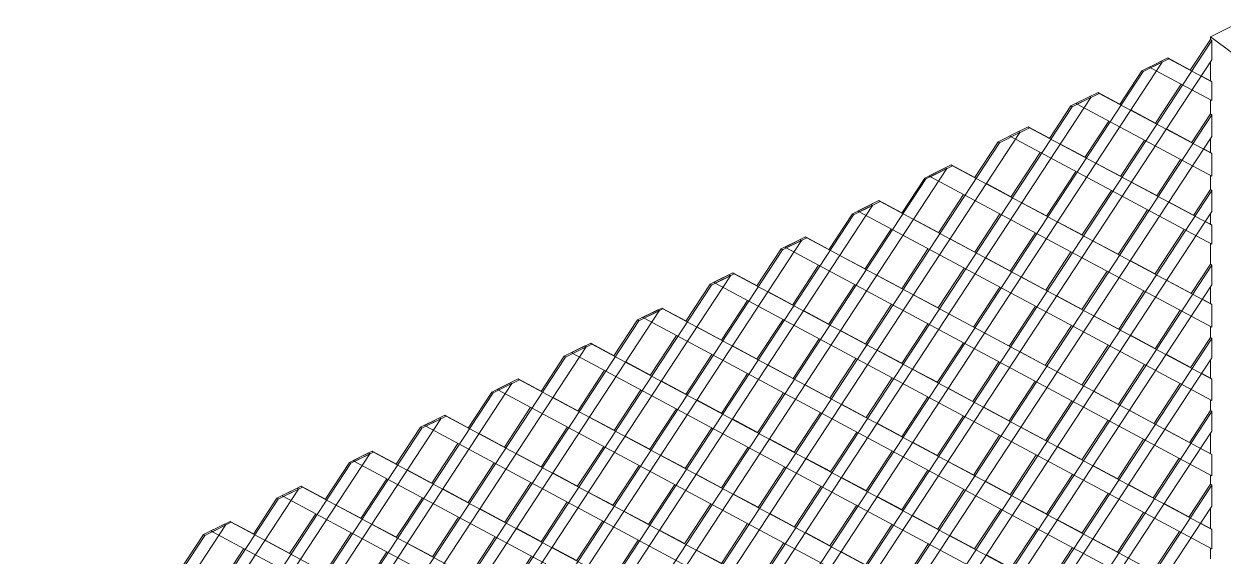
# Model space of a CAD drawing. Header units: metres. Extents: x 63 to 378, y -27 to 78.
# Drawn here: x 322.218 to 324.009, y 5.141 to 5.936 of the extents above; entities that cross this region are included whole.
import ezdxf

# ---------------------------------------------------------------- set-up
doc = ezdxf.new("R2010")
doc.units = ezdxf.units.M
doc.layers.add('M-EQPM', color=7, linetype='Continuous', lineweight=18)

# ---------------------------------------------------------------- blocks, each defined once
blk = doc.blocks.new('C_S_L_Torre - Baltimore CPSC-0817-08L - C_S_L_Torre - Baltimore CPSC-0817-08L-2352271-3D BOMBAS')
at = {"layer": 'M-EQPM'}
for p, q in [((-53.2407, 5.9362), (-53.2795, 5.917)), ((-53.2776, 5.9117), (-54.3644, 4.256)), ((-53.3096, 5.8672), (-53.2795, 5.9131)), ((-53.2795, 5.917), (-49.9242, 3.4378)), ((-53.2795, 5.9131), (-53.2795, 5.917)), ((-53.2795, 5.9131), (-53.2776, 5.9117)), ((-53.2776, 5.8827), (-53.2776, 5.9117)), ((-54.3998, 4.2821), (-53.3516, 5.879)), ((-54.3516, 4.2465), (-53.2776, 5.8827)), ((-53.3535, 5.8804), (-53.3817, 5.8665)), ((-53.3798, 5.8651), (-53.3516, 5.879)), ((-53.3432, 5.8855), (-53.3706, 5.872)), ((-53.3687, 5.8706), (-53.3413, 5.8841)), ((-53.3516, 5.879), (-53.3535, 5.8804)), ((-53.3413, 5.8841), (-53.3432, 5.8855)), ((-53.3432, 5.8855), (-53.3094, 5.8675)), ((-53.2776, 5.85), (-53.3413, 5.8841)), ((-53.2795, 5.851), (-53.2795, 5.8798)), ((-53.3798, 5.8651), (-54.4127, 4.2916)), ((-53.4147, 5.8163), (-53.3817, 5.8665)), ((-53.3817, 5.8665), (-53.3798, 5.8651)), ((-53.3706, 5.872), (-53.3687, 5.8706)), ((-53.3687, 5.8706), (-53.2776, 5.8219)), ((-53.2933, 5.8589), (-53.2795, 5.8514)), ((-53.3616, 5.788), (-53.3233, 5.8463)), ((-53.2795, 5.8514), (-53.2776, 5.85)), ((-53.2776, 5.8219), (-53.2776, 5.85)), ((-54.4481, 4.3178), (-53.4577, 5.8266)), ((-53.4596, 5.828), (-53.4878, 5.8141)), ((-53.4859, 5.8127), (-53.4577, 5.8266)), ((-53.4472, 5.8341), (-53.48, 5.8179)), ((-53.4782, 5.8165), (-53.4453, 5.8327)), ((-53.4577, 5.8266), (-53.4596, 5.828)), ((-53.4453, 5.8327), (-53.4472, 5.8341)), ((-53.4472, 5.8341), (-53.4145, 5.8166)), ((-53.2776, 5.743), (-53.4453, 5.8327)), ((-53.2795, 5.802), (-53.2795, 5.8229)), ((-53.4859, 5.8127), (-54.4609, 4.3273)), ((-53.5197, 5.7655), (-53.4878, 5.8141)), ((-53.4878, 5.8141), (-53.4859, 5.8127)), ((-53.48, 5.8179), (-53.4782, 5.8165)), ((-53.4782, 5.8165), (-53.2776, 5.7092)), ((-53.3983, 5.808), (-53.3614, 5.7882)), ((-53.3076, 5.7591), (-53.2795, 5.802)), ((-53.2795, 5.802), (-53.2776, 5.8006)), ((-53.2776, 5.8006), (-54.3153, 4.2197)), ((-53.4667, 5.7371), (-53.4311, 5.7913)), ((-53.2776, 5.7685), (-53.2776, 5.8006)), ((-53.9912, 5.123), (-53.5638, 5.7742)), ((-53.9912, 4.6813), (-53.2776, 5.7685)), ((-53.5657, 5.7756), (-53.5961, 5.7605)), ((-53.5942, 5.7591), (-53.5638, 5.7742)), ((-53.5512, 5.7827), (-53.5786, 5.7692)), ((-53.5786, 5.7692), (-53.5767, 5.7678)), ((-53.5767, 5.7678), (-53.5493, 5.7813)), ((-53.5767, 5.7678), (-53.2776, 5.6078)), ((-53.5638, 5.7742), (-53.5657, 5.7756)), ((-53.5493, 5.7813), (-53.5512, 5.7827)), ((-53.5512, 5.7827), (-53.5195, 5.7658)), ((-53.2776, 5.6359), (-53.5493, 5.7813)), ((-53.3452, 5.7796), (-53.3074, 5.7594)), ((-53.2795, 5.744), (-53.2795, 5.7657)), ((-53.5942, 5.7591), (-54.5102, 4.3637)), ((-53.6313, 5.7069), (-53.5961, 5.7605)), ((-53.5961, 5.7605), (-53.5942, 5.7591)), ((-53.5033, 5.7571), (-53.4665, 5.7374)), ((-53.4136, 5.7087), (-53.378, 5.7629)), ((-53.2899, 5.75), (-53.2795, 5.7444)), ((-53.5772, 5.6779), (-53.5334, 5.7447)), ((-53.3596, 5.6798), (-53.324, 5.7341)), ((-53.2776, 5.743), (-53.2795, 5.7444)), ((-53.2776, 5.7092), (-53.2776, 5.743)), ((-53.9912, 5.2351), (-53.6727, 5.7204)), ((-53.6746, 5.7218), (-53.7058, 5.7064)), ((-53.7039, 5.705), (-53.6727, 5.7204)), ((-53.6661, 5.7259), (-53.699, 5.7097)), ((-53.6971, 5.7083), (-53.6643, 5.7245)), ((-53.6727, 5.7204), (-53.6746, 5.7218)), ((-53.6643, 5.7245), (-53.6661, 5.7259)), ((-53.6661, 5.7259), (-53.6311, 5.7072)), ((-53.2776, 5.5176), (-53.6643, 5.7245)), ((-53.5241, 5.6496), (-53.4803, 5.7163)), ((-53.4503, 5.7287), (-53.4134, 5.709)), ((-53.7039, 5.705), (-54.5601, 4.4006)), ((-53.7401, 5.654), (-53.7058, 5.7064)), ((-53.7058, 5.7064), (-53.7039, 5.705)), ((-53.699, 5.7097), (-53.6971, 5.7083)), ((-53.6971, 5.7083), (-53.2776, 5.4838)), ((-53.6138, 5.698), (-53.577, 5.6782)), ((-53.3972, 5.7004), (-53.3594, 5.6801)), ((-53.2795, 5.6891), (-53.2795, 5.7102)), ((-53.2776, 5.6878), (-54.2654, 4.1828)), ((-53.6853, 5.6247), (-53.6477, 5.6819)), ((-53.4711, 5.6212), (-53.4273, 5.6879)), ((-53.3048, 5.6505), (-53.2795, 5.6891)), ((-53.2795, 5.6891), (-53.2776, 5.6878)), ((-53.2776, 5.6564), (-53.2776, 5.6878)), ((-54.5957, 4.4284), (-53.7836, 5.6655)), ((-53.7855, 5.6669), (-53.8137, 5.653)), ((-53.8118, 5.6516), (-53.7836, 5.6655)), ((-53.7741, 5.6726), (-53.8053, 5.6572)), ((-53.8034, 5.6558), (-53.7722, 5.6712)), ((-53.7836, 5.6655), (-53.7855, 5.6669)), ((-53.7722, 5.6712), (-53.7741, 5.6726)), ((-53.7741, 5.6726), (-53.7399, 5.6543)), ((-53.2776, 5.4065), (-53.7722, 5.6712)), ((-53.5608, 5.6696), (-53.5239, 5.6498)), ((-53.4171, 5.5923), (-53.3733, 5.659)), ((-53.3418, 5.6707), (-53.3046, 5.6508)), ((-53.8118, 5.6516), (-54.6092, 4.4369)), ((-53.9912, 4.5692), (-53.2776, 5.6564)), ((-53.8489, 5.5994), (-53.8137, 5.653)), ((-53.8137, 5.653), (-53.8118, 5.6516)), ((-53.8053, 5.6572), (-53.8034, 5.6558)), ((-53.8034, 5.6558), (-53.2776, 5.3744)), ((-53.7223, 5.6448), (-53.6851, 5.625)), ((-53.6312, 5.5957), (-53.5936, 5.6529)), ((-53.5078, 5.6412), (-53.4709, 5.6215)), ((-53.2873, 5.6416), (-53.2795, 5.6373)), ((-53.2795, 5.637), (-53.2795, 5.6535)), ((-53.7949, 5.5705), (-53.7557, 5.6303)), ((-53.5781, 5.5673), (-53.5405, 5.6245)), ((-53.3623, 5.563), (-53.3185, 5.6297)), ((-53.2776, 5.6359), (-53.2795, 5.6373)), ((-53.2776, 5.6078), (-53.2776, 5.6359)), ((-54.6446, 4.463), (-53.8897, 5.6131)), ((-53.8916, 5.6145), (-53.9198, 5.6006)), ((-53.9179, 5.5992), (-53.8897, 5.6131)), ((-53.8837, 5.6184), (-53.9142, 5.6034)), ((-53.9123, 5.602), (-53.8819, 5.617)), ((-53.8897, 5.6131), (-53.8916, 5.6145)), ((-53.8819, 5.617), (-53.8837, 5.6184)), ((-53.8837, 5.6184), (-53.8487, 5.5997)), ((-53.2776, 5.2937), (-53.8819, 5.617)), ((-53.6678, 5.6157), (-53.631, 5.596)), ((-53.4547, 5.6128), (-53.4169, 5.5926)), ((-53.2795, 5.5777), (-53.2795, 5.609)), ((-53.9179, 5.5992), (-54.6575, 4.4725)), ((-53.9561, 5.5453), (-53.9198, 5.6006)), ((-53.9198, 5.6006), (-53.9179, 5.5992)), ((-53.9142, 5.6034), (-53.9123, 5.602)), ((-53.9123, 5.602), (-53.2776, 5.2623)), ((-53.8326, 5.591), (-53.7948, 5.5708)), ((-53.7401, 5.5412), (-53.7009, 5.6009)), ((-53.6148, 5.5873), (-53.5779, 5.5676)), ((-53.5251, 5.5389), (-53.4875, 5.5962)), ((-53.2776, 5.5763), (-54.2161, 4.1464)), ((-53.9031, 5.5169), (-53.8642, 5.5762)), ((-53.686, 5.5122), (-53.6467, 5.5719)), ((-53.3992, 5.5831), (-53.3621, 5.5632)), ((-53.3081, 5.534), (-53.2795, 5.5777)), ((-53.2795, 5.5777), (-53.2776, 5.5763)), ((-53.2776, 5.5472), (-53.2776, 5.5763)), ((-54.6929, 4.4987), (-53.9958, 5.5607)), ((-53.9977, 5.5621), (-54.0259, 5.5481)), ((-54.024, 5.5467), (-53.9958, 5.5607)), ((-53.9921, 5.5649), (-54.0203, 5.5509)), ((-54.0203, 5.5509), (-54.0184, 5.5495)), ((-54.0184, 5.5495), (-53.9902, 5.5635)), ((-53.9958, 5.5607), (-53.9977, 5.5621)), ((-53.9902, 5.5635), (-53.9921, 5.5649)), ((-53.9912, 5.5644), (-53.9559, 5.5455)), ((-53.2776, 5.1822), (-53.9902, 5.5635)), ((-53.7771, 5.5613), (-53.7399, 5.5414)), ((-53.5617, 5.5589), (-53.5249, 5.5392)), ((-53.4711, 5.51), (-53.4335, 5.5673)), ((-53.3448, 5.554), (-53.3079, 5.5343)), ((-54.024, 5.5467), (-54.7057, 4.5082)), ((-54.2033, 4.1369), (-53.2776, 5.5472)), ((-54.0622, 5.4928), (-54.0259, 5.5481)), ((-54.0259, 5.5481), (-54.024, 5.5467)), ((-54.0184, 5.5495), (-53.2776, 5.1531)), ((-53.9398, 5.5369), (-53.9029, 5.5172)), ((-53.8491, 5.488), (-53.8102, 5.5473)), ((-53.6329, 5.4838), (-53.5937, 5.5436)), ((-53.4163, 5.4807), (-53.3787, 5.5379)), ((-53.2795, 5.5186), (-53.2795, 5.5444)), ((-54.0092, 5.4644), (-53.9702, 5.5238)), ((-53.7943, 5.4587), (-53.7553, 5.518)), ((-53.7226, 5.5322), (-53.6858, 5.5125)), ((-53.5799, 5.4554), (-53.5407, 5.5152)), ((-53.5087, 5.5305), (-53.4709, 5.5103)), ((-53.2919, 5.5257), (-53.2795, 5.519)), ((-53.2776, 5.5176), (-53.2795, 5.519)), ((-53.2776, 5.4838), (-53.2776, 5.5176)), ((-54.7412, 4.5344), (-54.1019, 5.5083)), ((-54.1038, 5.5096), (-54.1342, 5.4946)), ((-54.1323, 5.4932), (-54.1019, 5.5083)), ((-54.0982, 5.5124), (-54.1264, 5.4985)), ((-54.1264, 5.4985), (-54.1245, 5.4971)), ((-54.1245, 5.4971), (-54.0963, 5.511)), ((-54.1245, 5.4971), (-53.2776, 5.0439)), ((-54.1019, 5.5083), (-54.1038, 5.5096)), ((-54.0963, 5.511), (-54.0982, 5.5124)), ((-54.0982, 5.5124), (-54.062, 5.4931)), ((-53.2776, 5.073), (-54.0963, 5.511)), ((-53.8867, 5.5085), (-53.8489, 5.4883)), ((-53.6696, 5.5038), (-53.6327, 5.4841)), ((-53.4532, 5.5009), (-53.4161, 5.481)), ((-53.3621, 5.4517), (-53.3245, 5.509)), ((-54.1323, 5.4932), (-54.755, 4.5446)), ((-54.1694, 5.441), (-54.1342, 5.4946)), ((-54.1342, 5.4946), (-54.1323, 5.4932)), ((-54.0458, 5.4845), (-54.009, 5.4647)), ((-53.9561, 5.4361), (-53.9172, 5.4954)), ((-53.7401, 5.4297), (-53.7012, 5.489)), ((-53.5259, 5.4265), (-53.4867, 5.4863)), ((-53.2795, 5.4685), (-53.2795, 5.485)), ((-53.2776, 5.4671), (-54.1679, 4.1107)), ((-54.1153, 5.412), (-54.0763, 5.4713)), ((-53.9021, 5.4072), (-53.8632, 5.4665)), ((-53.8312, 5.4788), (-53.7941, 5.4589)), ((-53.6166, 5.4754), (-53.5797, 5.4557)), ((-53.3988, 5.4717), (-53.3619, 5.452)), ((-53.3091, 5.4233), (-53.2795, 5.4685)), ((-53.2795, 5.4685), (-53.2776, 5.4671)), ((-53.2776, 5.438), (-53.2776, 5.4671)), ((-54.7907, 4.571), (-54.2108, 5.4544)), ((-54.2127, 5.4558), (-54.2439, 5.4404)), ((-54.242, 5.439), (-54.2108, 5.4544)), ((-54.2042, 5.46), (-54.2325, 5.4461)), ((-54.2325, 5.4461), (-54.2306, 5.4447)), ((-54.2306, 5.4447), (-54.2024, 5.4586)), ((-54.2306, 5.4447), (-53.2776, 4.9347)), ((-54.2108, 5.4544), (-54.2127, 5.4558)), ((-54.2024, 5.4586), (-54.2042, 5.46)), ((-54.2042, 5.46), (-54.1692, 5.4413)), ((-53.2776, 4.9638), (-54.2024, 5.4586)), ((-53.9928, 5.4561), (-53.9559, 5.4363)), ((-53.7768, 5.4497), (-53.7399, 5.43)), ((-53.6871, 5.4013), (-53.6481, 5.4606)), ((-53.5635, 5.447), (-53.5257, 5.4268)), ((-53.4711, 5.3972), (-53.4319, 5.457)), ((-53.3457, 5.4434), (-53.3089, 5.4236)), ((-54.242, 5.439), (-54.8049, 4.5814)), ((-54.2782, 5.3881), (-54.2439, 5.4404)), ((-54.2439, 5.4404), (-54.242, 5.439)), ((-54.155, 4.1012), (-53.2776, 5.438)), ((-54.1519, 5.432), (-54.1151, 5.4123)), ((-54.0622, 5.3836), (-54.0233, 5.4429)), ((-53.9398, 5.4277), (-53.902, 5.4075)), ((-53.8473, 5.3778), (-53.8084, 5.4372)), ((-53.634, 5.3729), (-53.5951, 5.4322)), ((-53.4169, 5.3682), (-53.3777, 5.428)), ((-53.2795, 5.4075), (-53.2795, 5.4352)), ((-54.2234, 5.3587), (-54.1835, 5.4195)), ((-54.0092, 5.3552), (-53.9702, 5.4146)), ((-53.7932, 5.3489), (-53.7542, 5.4082)), ((-53.7238, 5.4213), (-53.6869, 5.4016)), ((-53.508, 5.4174), (-53.4709, 5.3975)), ((-53.2928, 5.415), (-53.2795, 5.4079)), ((-53.2776, 5.4065), (-53.2795, 5.4079)), ((-54.8412, 4.6083), (-54.3217, 5.3996)), ((-54.3236, 5.401), (-54.3518, 5.3871)), ((-54.3499, 5.3857), (-54.3217, 5.3996)), ((-54.3122, 5.4066), (-54.3434, 5.3912)), ((-54.3434, 5.3912), (-54.3415, 5.3898)), ((-54.3415, 5.3898), (-54.3103, 5.4052)), ((-54.3415, 5.3898), (-53.2776, 4.8206)), ((-54.3217, 5.3996), (-54.3236, 5.401)), ((-54.3103, 5.4052), (-54.3122, 5.4066)), ((-54.3122, 5.4066), (-54.278, 5.3883)), ((-53.2776, 4.8526), (-54.3103, 5.4052)), ((-54.1693, 5.3298), (-54.1294, 5.3905)), ((-54.0989, 5.4036), (-54.062, 5.3839)), ((-53.8843, 5.398), (-53.8471, 5.3781)), ((-53.6707, 5.3929), (-53.6339, 5.3732)), ((-53.58, 5.344), (-53.5411, 5.4033)), ((-53.3639, 5.3398), (-53.3247, 5.3996)), ((-53.2776, 5.3744), (-53.2776, 5.4065)), ((-54.3499, 5.3857), (-54.854, 4.6177)), ((-54.387, 5.3334), (-54.3518, 5.3871)), ((-54.3518, 5.3871), (-54.3499, 5.3857)), ((-54.2604, 5.3789), (-54.2232, 5.359)), ((-54.0458, 5.3753), (-54.009, 5.3555)), ((-53.9552, 5.3264), (-53.9163, 5.3857)), ((-53.7401, 5.3205), (-53.7012, 5.3798)), ((-53.5252, 5.3147), (-53.4863, 5.374)), ((-53.4536, 5.3882), (-53.4167, 5.3685)), ((-53.2795, 5.3593), (-53.2795, 5.3755)), ((-54.333, 5.3046), (-54.2938, 5.3643)), ((-53.2776, 5.3579), (-54.1196, 4.0751)), ((-54.116, 5.3017), (-54.0763, 5.3621)), ((-53.9004, 5.297), (-53.8614, 5.3563)), ((-53.8298, 5.3689), (-53.793, 5.3492)), ((-53.6177, 5.3645), (-53.5799, 5.3443)), ((-53.4006, 5.3599), (-53.3637, 5.3401)), ((-53.3108, 5.3115), (-53.2795, 5.3593)), ((-53.2795, 5.3593), (-53.2776, 5.3579)), ((-53.2776, 5.3288), (-53.2776, 5.3579)), ((-54.6928, 4.9435), (-54.4278, 5.3472)), ((-54.4297, 5.3486), (-54.4579, 5.3346)), ((-54.456, 5.3332), (-54.4278, 5.3472)), ((-54.4218, 5.3525), (-54.4523, 5.3374)), ((-54.4523, 5.3374), (-54.4504, 5.336)), ((-54.4504, 5.336), (-54.42, 5.3511)), ((-54.4504, 5.336), (-53.2776, 4.7085)), ((-54.4278, 5.3472), (-54.4297, 5.3486)), ((-54.42, 5.3511), (-54.4218, 5.3525)), ((-54.4218, 5.3525), (-54.3868, 5.3337)), ((-53.2776, 4.7398), (-54.42, 5.3511)), ((-54.2059, 5.3498), (-54.1691, 5.33)), ((-53.9928, 5.3469), (-53.955, 5.3266)), ((-53.7768, 5.3405), (-53.7399, 5.3208)), ((-53.6871, 5.2921), (-53.6481, 5.3514)), ((-53.4711, 5.2857), (-53.4321, 5.345)), ((-54.456, 5.3332), (-54.9023, 4.6534)), ((-54.4942, 5.2793), (-54.4579, 5.3346)), ((-54.4579, 5.3346), (-54.456, 5.3332)), ((-54.3707, 5.3251), (-54.3328, 5.3048)), ((-54.2782, 5.2752), (-54.239, 5.335)), ((-54.1529, 5.3214), (-54.1161, 5.3017)), ((-54.1067, 4.0656), (-53.2776, 5.3288)), ((-54.0632, 5.273), (-54.0233, 5.3337)), ((-53.8462, 5.2681), (-53.8073, 5.3274)), ((-53.6331, 5.2632), (-53.5942, 5.3225)), ((-53.5622, 5.3349), (-53.525, 5.315)), ((-53.3475, 5.3315), (-53.3106, 5.3117)), ((-53.2795, 5.2947), (-53.2795, 5.326)), ((-54.4412, 5.2509), (-54.4022, 5.3103)), ((-54.2241, 5.2463), (-54.1848, 5.306)), ((-54.0092, 5.2441), (-53.9693, 5.3049)), ((-53.9373, 5.3172), (-53.9002, 5.2973)), ((-53.7238, 5.3121), (-53.6869, 5.2924)), ((-53.5078, 5.3057), (-53.4709, 5.286)), ((-53.418, 5.2573), (-53.3791, 5.3167)), ((-53.2946, 5.3032), (-53.2795, 5.2951)), ((-54.9377, 4.6796), (-54.5339, 5.2948)), ((-54.6003, 5.2269), (-54.564, 5.2822)), ((-54.5358, 5.2962), (-54.564, 5.2822)), ((-54.564, 5.2822), (-54.5621, 5.2808)), ((-54.5621, 5.2808), (-54.5339, 5.2948)), ((-54.5302, 5.2989), (-54.5584, 5.285)), ((-54.5584, 5.285), (-54.5565, 5.2836)), ((-54.5565, 5.2836), (-54.5283, 5.2975)), ((-54.5565, 5.2836), (-53.2776, 4.5993)), ((-54.5339, 5.2948), (-54.5358, 5.2962)), ((-54.5283, 5.2975), (-54.5302, 5.2989)), ((-54.5302, 5.2989), (-54.494, 5.2796)), ((-53.2776, 4.6283), (-54.5283, 5.2975)), ((-54.3152, 5.2954), (-54.278, 5.2755)), ((-54.0998, 5.293), (-54.063, 5.2733)), ((-53.8829, 5.2881), (-53.846, 5.2683)), ((-53.7932, 5.2397), (-53.7542, 5.299)), ((-53.6707, 5.2837), (-53.6329, 5.2635)), ((-53.5783, 5.2339), (-53.5393, 5.2932)), ((-53.365, 5.229), (-53.3261, 5.2883)), ((-53.2776, 5.2937), (-53.2795, 5.2951)), ((-53.2776, 5.2623), (-53.2776, 5.2937)), ((-54.5621, 5.2808), (-54.9505, 4.6891)), ((-54.4779, 5.271), (-54.441, 5.2512)), ((-54.3872, 5.2221), (-54.3483, 5.2814)), ((-54.2607, 5.2663), (-54.2239, 5.2465)), ((-54.171, 5.2179), (-54.1318, 5.2776)), ((-54.0468, 5.2646), (-54.009, 5.2444)), ((-53.9544, 5.2148), (-53.9145, 5.2755)), ((-53.7401, 5.2113), (-53.7012, 5.2706)), ((-53.5241, 5.2049), (-53.4852, 5.2642)), ((-53.4547, 5.2773), (-53.4178, 5.2576)), ((-54.6362, 5.2465), (-54.6645, 5.2326)), ((-54.6344, 5.2451), (-54.6362, 5.2465)), ((-54.6362, 5.2465), (-54.6001, 5.2272)), ((-54.5473, 5.1985), (-54.5083, 5.2578)), ((-54.3324, 5.1927), (-54.2935, 5.252)), ((-54.118, 5.1895), (-54.0788, 5.2493)), ((-53.2776, 5.2481), (-54.0711, 4.0392)), ((-53.9002, 5.1858), (-53.8603, 5.2466)), ((-53.8298, 5.2597), (-53.793, 5.24)), ((-53.6152, 5.2541), (-53.5781, 5.2342)), ((-53.4017, 5.249), (-53.3648, 5.2292)), ((-53.3117, 5.2004), (-53.2795, 5.2495)), ((-53.2795, 5.2495), (-53.2795, 5.2634)), ((-53.2795, 5.2495), (-53.2776, 5.2481)), ((-53.2776, 5.2167), (-53.2776, 5.2481)), ((-54.986, 4.7153), (-54.64, 5.2423)), ((-54.7075, 5.1751), (-54.6723, 5.2287)), ((-54.6419, 5.2437), (-54.6723, 5.2287)), ((-54.6723, 5.2287), (-54.6704, 5.2273)), ((-54.6704, 5.2273), (-54.64, 5.2423)), ((-54.6645, 5.2326), (-54.6626, 5.2312)), ((-54.6626, 5.2312), (-54.6344, 5.2451)), ((-54.6626, 5.2312), (-53.2776, 4.4901)), ((-54.64, 5.2423), (-54.6419, 5.2437)), ((-53.2776, 4.5191), (-54.6344, 5.2451)), ((-54.5459, 4.3901), (-53.9915, 5.2347)), ((-54.4942, 5.1701), (-54.4553, 5.2294)), ((-54.4248, 5.2426), (-54.387, 5.2223)), ((-54.2077, 5.2379), (-54.1708, 5.2182)), ((-53.9912, 5.2349), (-53.9542, 5.2151)), ((-53.7768, 5.2313), (-53.7399, 5.2116)), ((-53.6861, 5.1824), (-53.6472, 5.2417)), ((-53.4711, 5.1765), (-53.4321, 5.2358)), ((-54.6704, 5.2273), (-54.9998, 4.7255)), ((-54.5839, 5.2185), (-54.5471, 5.1988)), ((-54.3693, 5.2129), (-54.3322, 5.193)), ((-54.2782, 5.1638), (-54.2393, 5.2231)), ((-54.064, 5.1606), (-54.0248, 5.2204)), ((-54.0572, 4.029), (-53.2776, 5.2167)), ((-53.8472, 5.1574), (-53.8073, 5.2182)), ((-53.6313, 5.1531), (-53.5924, 5.2124)), ((-53.5608, 5.2249), (-53.5239, 5.2052)), ((-53.3486, 5.2206), (-53.3115, 5.2007)), ((-53.2795, 5.1832), (-53.2795, 5.2139)), ((-54.7423, 5.1941), (-54.7706, 5.1801)), ((-54.7687, 5.1787), (-54.7404, 5.1927)), ((-54.7404, 5.1927), (-54.7423, 5.1941)), ((-54.7423, 5.1941), (-54.7073, 5.1753)), ((-53.2776, 4.4099), (-54.7404, 5.1927)), ((-54.6534, 5.1461), (-54.6144, 5.2054)), ((-54.4402, 5.1412), (-54.4013, 5.2006)), ((-54.2252, 5.1354), (-54.1862, 5.1947)), ((-54.1546, 5.2095), (-54.1178, 5.1898)), ((-53.9369, 5.2058), (-53.9, 5.1861)), ((-53.7238, 5.2029), (-53.686, 5.1827)), ((-53.5078, 5.1965), (-53.4709, 5.1768)), ((-53.418, 5.1481), (-53.3791, 5.2075)), ((-55.0355, 4.7519), (-54.7489, 5.1885)), ((-54.7508, 5.1899), (-54.7819, 5.1745)), ((-54.7801, 5.1731), (-54.7489, 5.1885)), ((-54.7706, 5.1801), (-54.7687, 5.1787)), ((-54.7687, 5.1787), (-53.2776, 4.3809)), ((-54.7489, 5.1885), (-54.7508, 5.1899)), ((-54.6003, 5.1177), (-54.5614, 5.177)), ((-54.5309, 5.1901), (-54.494, 5.1704)), ((-54.3149, 5.1838), (-54.278, 5.164)), ((-54.1016, 5.1811), (-54.0638, 5.1609)), ((-54.0092, 5.1313), (-53.97, 5.191)), ((-53.8838, 5.1774), (-53.847, 5.1577)), ((-53.7941, 5.129), (-53.7542, 5.1898)), ((-53.5772, 5.1241), (-53.5382, 5.1834)), ((-53.3647, 5.1196), (-53.3258, 5.1789)), ((-53.2943, 5.1915), (-53.2795, 5.1836)), ((-53.2776, 5.1822), (-53.2795, 5.1836)), ((-53.2776, 5.1531), (-53.2776, 5.1822)), ((-54.7801, 5.1731), (-55.0497, 4.7623)), ((-54.8163, 5.1221), (-54.7819, 5.1745)), ((-54.7819, 5.1745), (-54.7801, 5.1731)), ((-54.69, 5.1661), (-54.6532, 5.1464)), ((-54.4779, 5.1618), (-54.44, 5.1415)), ((-54.3854, 5.1119), (-54.3465, 5.1712)), ((-54.1721, 5.107), (-54.1332, 5.1663)), ((-53.955, 5.1023), (-53.9158, 5.1621)), ((-53.7401, 5.1001), (-53.7002, 5.1609)), ((-53.6683, 5.1732), (-53.6311, 5.1534)), ((-53.4547, 5.1682), (-53.4178, 5.1484)), ((-54.7615, 5.0928), (-54.7216, 5.1536)), ((-54.5473, 5.0893), (-54.5083, 5.1486)), ((-54.3313, 5.0829), (-54.2923, 5.1423)), ((-54.2619, 5.1554), (-54.225, 5.1357)), ((-54.0461, 5.1514), (-54.009, 5.1316)), ((-53.8308, 5.149), (-53.7939, 5.1293)), ((-53.6138, 5.1441), (-53.577, 5.1244)), ((-53.5241, 5.0957), (-53.4852, 5.155)), ((-53.2795, 5.138), (-53.2795, 5.1542))]:
    blk.add_line(p, q, dxfattribs=at)

msp = doc.modelspace()

# ---------------------------------------------------------------- block references
at = {"layer": 'M-EQPM'}
msp.add_blockref('C_S_L_Torre - Baltimore CPSC-0817-08L - C_S_L_Torre - Baltimore CPSC-0817-08L-2352271-3D BOMBAS', (377.268, 0), dxfattribs=at)

doc.saveas('drawing.dxf')
